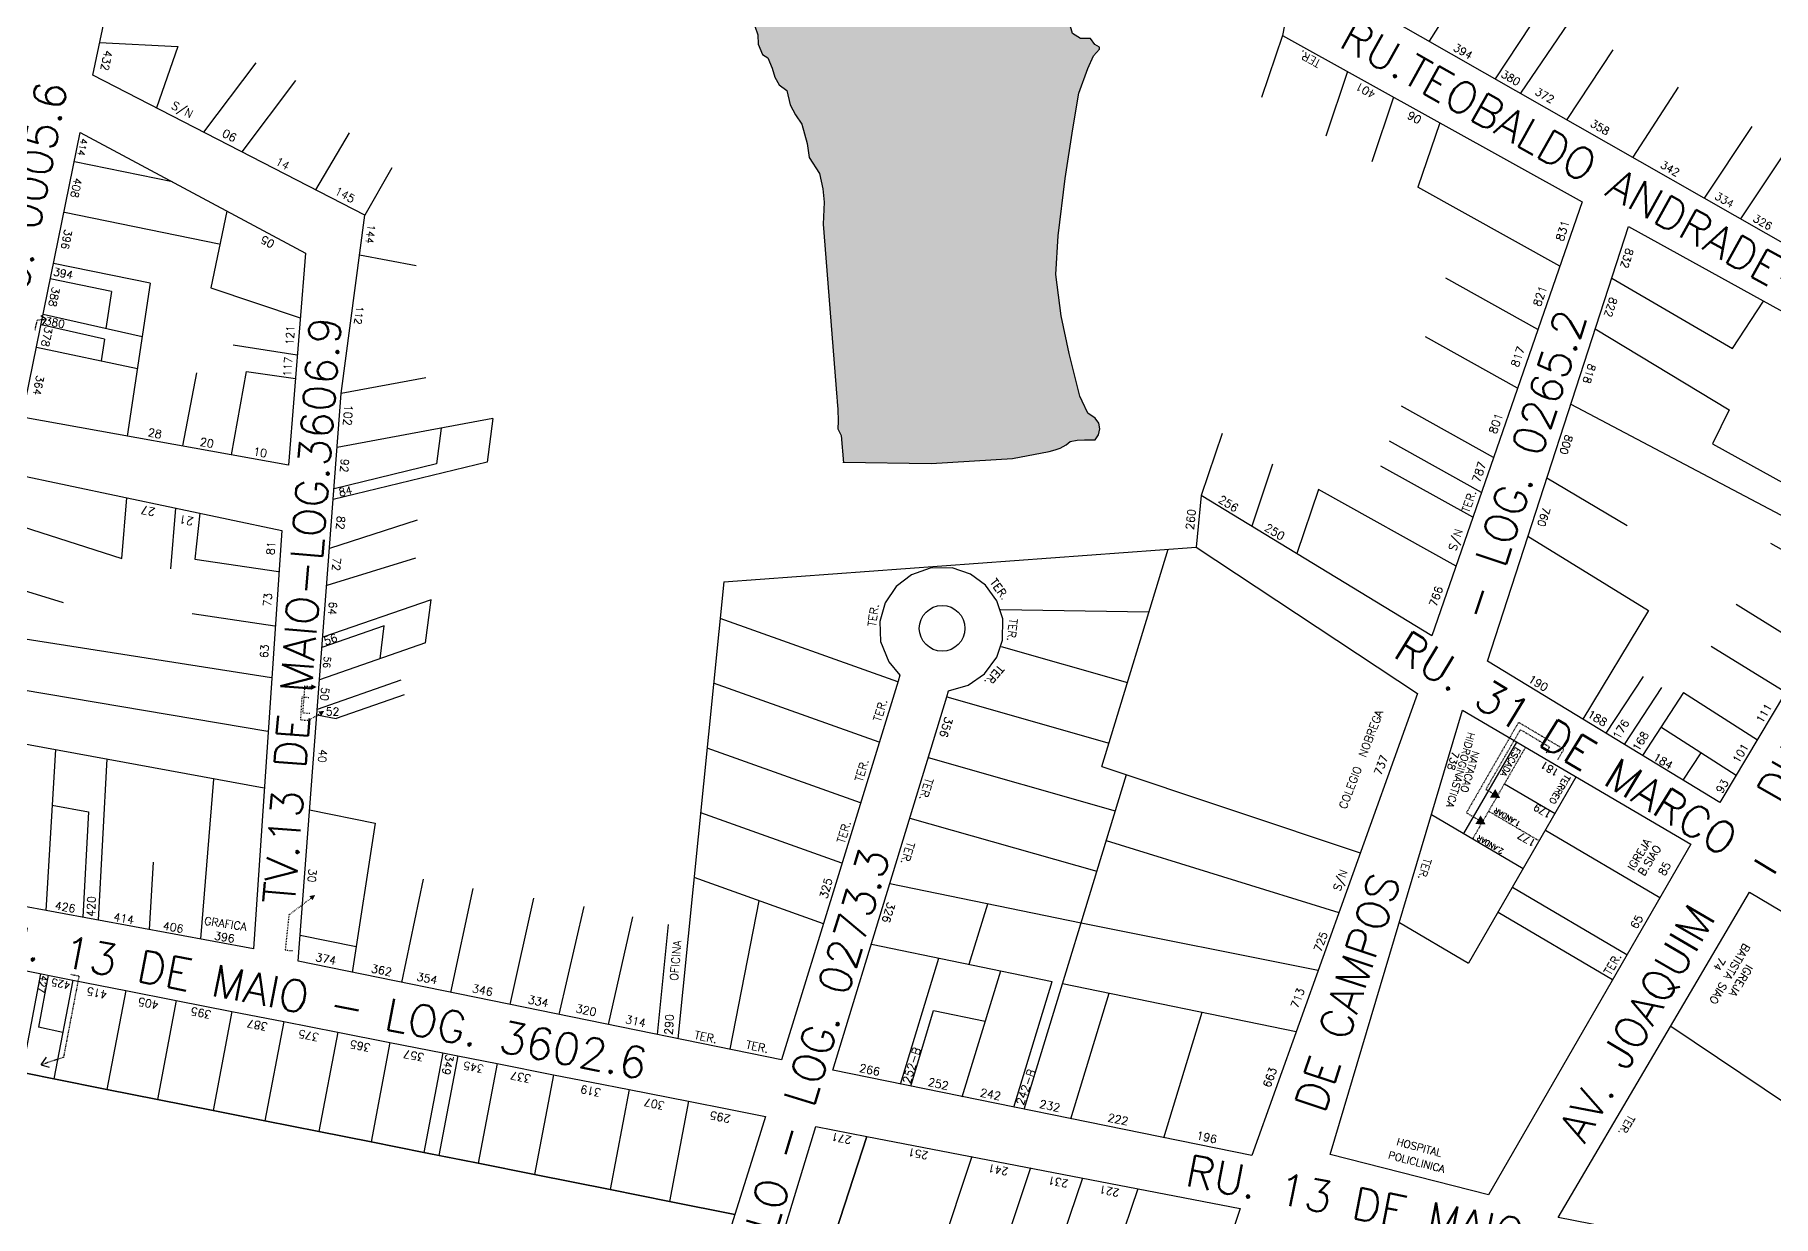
# Model space of a CAD drawing. Extents: x 714896 to 749292, y 8417558 to 8447149.
# Drawn here: x 739673.9 to 740003.6, y 8426845.5 to 8427069.5 of the extents above; entities that cross this region are included whole.
import ezdxf

# ---------------------------------------------------------------- set-up
doc = ezdxf.new("R2010")
doc.units = 0
doc.header["$MEASUREMENT"] = 0
doc.linetypes.add('ACAD_ISO03W100', pattern=[30, 12, -18])
for name, color, linetype in [('LOTE', 7, 'CONTINUOUS'), ('NUM-PORTA', 7, 'CONTINUOUS'), ('QUADRA', 6, 'CONTINUOUS'), ('REFERENCIA', 7, 'CONTINUOUS'), ('TEXTO', 7, 'CONTINUOUS'), ('TEXTODERUA', 3, 'CONTINUOUS')]:
    doc.layers.add(name, color=color, linetype=linetype)
doc.styles.add('ROMANS', font='ROMANS.SHX', dxfattribs={"height": 1.5})

msp = doc.modelspace()

# ---------------------------------------------------------------- hatches: boundary and pattern name
at = {"layer": 'LOTE'}
for color, points in [(2, [(739727.36, 8426945.8), (739726.36, 8426946.3), (739726.36, 8426945.3)]), (3, [(739728.82, 8426941.28), (739727.71, 8426941.16), (739728.25, 8426940.32)]), (2, [(739727.08, 8426906.38), (739725.99, 8426906.15), (739726.61, 8426905.37)])]:
    msp.add_hatch(color=color, dxfattribs=at).paths.add_polyline_path(points)
at = {"layer": 'LOTE', "linetype": 'CONTINUOUS'}
h = msp.add_hatch(color=7, dxfattribs=at)
h.paths.add_polyline_path([(739950.88, 8426926.46), (739949.87, 8426924.82), (739951.8, 8426924.76)])
h.paths.add_polyline_path([(739952.77, 8426925.89), (739951.23, 8426923.4), (739951.66, 8426923.14), (739953.19, 8426925.62)], flags=9)
h = msp.add_hatch(color=7, dxfattribs=at)
h.paths.add_polyline_path([(739948.11, 8426921.46), (739947.1, 8426919.81), (739949.03, 8426919.75)])
h.paths.add_polyline_path([(739950, 8426920.88), (739948.46, 8426918.39), (739948.89, 8426918.13), (739950.42, 8426920.62)], flags=9)
at = {"layer": 'REFERENCIA'}
h = msp.add_hatch(dxfattribs=at)
h.set_pattern_fill('FLEX', color=4, scale=10, style=0)
h.set_pattern_definition([(0, (739756.9368, 8426983.7255), (0, 2.5), [2.5, -2.5]), (45, (739759.4368, 8426983.7255), (1e-16, 2.5), [0.625, -2.285534, 0.625, -3.535534])])
h.paths.add_polyline_path([(739904.45, 8427195.43), (739905.49, 8427197.48), (739906.98, 8427199.65), (739907.94, 8427203.14), (739908.47, 8427207.22), (739908.8, 8427209.25), (739909.08, 8427214.89), (739909.99, 8427216.5), (739911.67, 8427218.65), (739914.23, 8427225.86), (739915.81, 8427230.36), (739918.07, 8427235.72), (739918.9, 8427239.17), (739919.17, 8427244.13), (739919.06, 8427249.01), (739918.31, 8427254.15), (739917.7, 8427259.53), (739917.33, 8427261.29), (739916.39, 8427263.19), (739916.36, 8427265.41), (739916.36, 8427266.61), (739915.8, 8427267.8), (739914.88, 8427269.06), (739913.84, 8427269.86), (739912.87, 8427270.28), (739911.91, 8427270.36), (739910.69, 8427270.81), (739909.2, 8427270.85), (739907.7, 8427270.65), (739906.58, 8427269.41), (739905.54, 8427266.92), (739904.72, 8427267.59), (739903.44, 8427268.85), (739900.64, 8427269.96), (739897.32, 8427270.6), (739900.05, 8427272.2), (739884.64, 8427276.05), (739877.73, 8427276.31), (739876.15, 8427276.17), (739871.75, 8427275.25), (739868.24, 8427272.97), (739865.99, 8427271.17), (739864.2, 8427267.78), (739864.08, 8427266.37), (739863.84, 8427261.3), (739861.97, 8427257.56), (739860.79, 8427256.01), (739860.2, 8427256.37), (739859.76, 8427257.81), (739857.91, 8427259), (739856.28, 8427260.23), (739853.65, 8427260.68), (739851.48, 8427260.76), (739847.17, 8427261.14), (739845.6, 8427261.51), (739839.32, 8427261.88), (739835.83, 8427261.01), (739832.34, 8427260.81), (739829.88, 8427260.15), (739826.12, 8427258.92), (739823.33, 8427257.72), (739820.32, 8427255.88), (739815.48, 8427253.53), (739813.73, 8427253.19), (739811.08, 8427252.77), (739810.37, 8427251), (739810.44, 8427248.77), (739809.73, 8427248.12), (739808.45, 8427248.2), (739806.9, 8427248.97), (739805.2, 8427248.47), (739803.89, 8427247.05), (739803.01, 8427245.57), (739801.11, 8427244.93), (739799.56, 8427243.69), (739797.64, 8427242.61), (739795.7, 8427242.17), (739793.92, 8427242.34), (739792.82, 8427242.28), (739791.44, 8427242.12), (739790.08, 8427241.83), (739788.58, 8427241.49), (739786.96, 8427241.03), (739785.01, 8427239.25), (739784.36, 8427236.82), (739783.6, 8427234.5), (739782.9, 8427232.92), (739782.15, 8427230.98), (739781.2, 8427229.77), (739779.33, 8427226.01), (739779.11, 8427221.49), (739778.8, 8427219.91), (739778.44, 8427216.68), (739777.99, 8427214.77), (739777.4, 8427211.88), (739778.61, 8427209.38), (739779.56, 8427206.23), (739779.41, 8427205), (739779.36, 8427203.86), (739778.21, 8427201.96), (739778.04, 8427199.38), (739778.4, 8427196.66), (739777, 8427194.55), (739775.28, 8427192.69), (739772.68, 8427190.28), (739769.96, 8427187.17), (739767.84, 8427184.31), (739767.2, 8427180.57), (739766.76, 8427179.11), (739766.61, 8427175.88), (739767.52, 8427174.85), (739768.47, 8427173.54), (739768.6, 8427171.67), (739767.28, 8427170.52), (739766.05, 8427169.7), (739764.44, 8427168.47), (739764.46, 8427167.22), (739764.64, 8427165.99), (739765.33, 8427163.06), (739768.1, 8427161.24), (739772.98, 8427161.17), (739777.7, 8427159.78), (739777.56, 8427145.73), (739777.38, 8427132.34), (739776.53, 8427120.5), (739789.33, 8427118.44), (739800.23, 8427115.56), (739798.71, 8427103.88), (739798.13, 8427101.73), (739797.89, 8427101.06), (739797.43, 8427100.23), (739797.14, 8427098.37), (739797.28, 8427098.31), (739797.28, 8427097.49), (739797.89, 8427096.29), (739798.05, 8427094.89), (739797.94, 8427093.09), (739798.76, 8427091.57), (739799.38, 8427088.69), (739799.78, 8427087.75), (739800.8, 8427085.19), (739801.99, 8427083.27), (739804.15, 8427083), (739804.77, 8427082.52), (739804.93, 8427080.45), (739805.4, 8427079.81), (739806.15, 8427076.31), (739806.84, 8427075.78), (739807.32, 8427073.41), (739808.24, 8427072.39), (739809.97, 8427071.41), (739810.47, 8427071.08), (739811.04, 8427069.43), (739811.12, 8427067.72), (739811.91, 8427065.75), (739812.93, 8427065.11), (739813.76, 8427063.17), (739814.24, 8427061.46), (739815.08, 8427059.96), (739816.55, 8427058.9), (739817.17, 8427056.2), (739818.2, 8427054.31), (739819.38, 8427052.49), (739820.37, 8427048.85), (739820.77, 8427046.17), (739822.72, 8427043.19), (739823.36, 8427040.29), (739823.65, 8427037.7), (739823.4, 8427033.54), (739826, 8427000.77), (739826.07, 8427000), (739826.08, 8426999.86), (739826.23, 8426998.5), (739826.29, 8426996.2), (739826.24, 8426994.73), (739826.87, 8426993.51), (739827.26, 8426988.43), (739843.88, 8426988.2), (739859.36, 8426989.13), (739866.29, 8426990.44), (739867.44, 8426990.76), (739868.37, 8426991.06), (739869.52, 8426991.69), (739870.29, 8426992.34), (739871.59, 8426992.6), (739872.96, 8426992.66), (739874.1, 8426992.66), (739875.04, 8426992.69), (739875.62, 8426993.59), (739875.89, 8426994.77), (739875.73, 8426995.81), (739875.04, 8426996.77), (739873.6, 8426997.75), (739872.54, 8427000), (739872.1, 8427000.92), (739870.1, 8427009.03), (739868.56, 8427016.17), (739867.57, 8427024.04), (739867.99, 8427031.35), (739869.3, 8427042.2), (739870.8, 8427051.62), (739871.89, 8427058.41), (739873.62, 8427063.06), (739874.68, 8427065.48), (739875.86, 8427066.73), (739875.84, 8427067.13), (739874.96, 8427067.65), (739874.13, 8427068.76), (739873.3, 8427068.79), (739872.26, 8427068.79), (739870.74, 8427069.69), (739870.13, 8427071.64), (739870.2, 8427073.21), (739870.48, 8427074.34), (739871.75, 8427075.05), (739874.12, 8427076.05), (739875.65, 8427074.87), (739876.34, 8427073.8), (739877.01, 8427072.87), (739878.04, 8427072.04), (739878.55, 8427072.77), (739878.04, 8427073.83), (739877.52, 8427075.56), (739877.84, 8427077.19), (739879.06, 8427077.78), (739879.8, 8427080.47), (739880.56, 8427081.62), (739881.32, 8427082.73), (739881.8, 8427084.05), (739881.17, 8427084.1), (739880.61, 8427085.06), (739879.25, 8427086.21), (739878.2, 8427087.59), (739877.14, 8427088.55), (739877.46, 8427089.59), (739878.39, 8427091.21), (739879.4, 8427092.95), (739878.92, 8427094.44), (739879.35, 8427095.99), (739880.15, 8427099.11), (739880.95, 8427100.44), (739881.92, 8427101.49), (739882.49, 8427101.72), (739883.46, 8427101.72), (739884.31, 8427101.3), (739885.56, 8427100.84), (739887.25, 8427100.18), (739888.28, 8427099.62), (739889.19, 8427098.44), (739889.94, 8427097.64), (739892.47, 8427097.59), (739895.08, 8427097.14), (739896.08, 8427096.71), (739896.95, 8427095.85), (739897.46, 8427094.26), (739899.08, 8427092.28), (739900.39, 8427092.97), (739900.9, 8427092.97), (739903.88, 8427093.51), (739906.72, 8427095.17), (739908.36, 8427096.28), (739909.64, 8427097.27), (739910.77, 8427098.92), (739911.56, 8427100.18), (739911.75, 8427103.11), (739911.81, 8427104.55), (739912.6, 8427108.53), (739913.25, 8427110.66), (739913.92, 8427113.78), (739914.5, 8427116.61), (739915.56, 8427121.11), (739915.85, 8427123.36), (739916.02, 8427125.99), (739916.15, 8427128.44), (739915.76, 8427129.33), (739916.44, 8427130.38), (739916.21, 8427131.98), (739916.3, 8427133.96), (739916.34, 8427135.87), (739916.47, 8427137.84), (739916.26, 8427139.53), (739916.55, 8427142.2), (739916.07, 8427144.91), (739916.17, 8427146.88), (739916.17, 8427148.68), (739916.21, 8427150.39), (739915.54, 8427152.05), (739914.66, 8427153.94), (739910.24, 8427160.09), (739908.68, 8427162.61), (739907.89, 8427164.57), (739907.35, 8427166.18), (739906.53, 8427168.18), (739905.72, 8427172.74), (739904.63, 8427172.87), (739903.67, 8427176.49), (739903.52, 8427178.85), (739903.54, 8427179.29), (739903.32, 8427181.48), (739902.87, 8427183.78), (739902.58, 8427184.33), (739903.32, 8427187.08), (739904.29, 8427189.96), (739904.36, 8427191.51), (739904.15, 8427193.43)])
h.paths.add_polyline_path([(739824.16, 8427149.42), (739866.75, 8427137.74), (739868.74, 8427144.97), (739826.15, 8427156.65)], flags=24)

# ---------------------------------------------------------------- linework, layer by layer
at = {"layer": 'LOTE', "color": 7}
for p, q in [((739946.99, 8427081.88, 524.87), (739938.34, 8427068.26, 522.96)), ((739959.83, 8427074.71, 524.67), (739950.87, 8427061.12, 522.96)), ((739910.54, 8427069.32), (739906.58, 8427057.57, 0.06)), ((739964.71, 8427071.68, 524.61), (739955.68, 8427058.37, 522.96)), ((739686.22, 8427068.02, 523.45), (739701.04, 8427067.25, 522.6)), ((739701.04, 8427067.25, 522.6), (739696.99, 8427055.61, 520.5)), ((739973.19, 8427066.59, 524.55), (739964.42, 8427053.38, 522.96)), ((739715.81, 8427064.16, 523.45), (739705.91, 8427051.02, 520.5)), ((739723.36, 8427060.81, 523.97), (739713.17, 8427047.29, 520.5)), ((739922.86, 8427062.49, 522.19), (739918.73, 8427050.26, 522.25)), ((739985.58, 8427059.54, 524.53), (739976.95, 8427046.24, 522.96)), ((739931.6, 8427057.63, 522.19), (739927.47, 8427045.4, 522.25)), ((739733.54, 8427050.86, 522.71), (739727.15, 8427040.09, 520.49)), ((739940.34, 8427052.78, 522.19), (739936.22, 8427040.55, 522.25)), ((739999.56, 8427052.05, 524.61), (739990.5, 8427038.5, 522.96)), ((740005.99, 8427047.47, 524.62), (739997.37, 8427034.59, 522.96)), ((739700.04, 8427041.56, 534.09), (739681.43, 8427045.39, 534.09)), ((739741.66, 8427044.26, 522.43), (739736.49, 8427035.28, 521.77)), ((739708.9, 8427029.79, 531.08), (739679.55, 8427035.78, 534.09)), ((739710.32, 8427036.04, 534.09), (739707.33, 8427021.51, 529.56)), ((739746.26, 8427025.68, 522.58), (739735.52, 8427027.67, 523.05)), ((739688.48, 8427020.81, 532.24), (739676.85, 8427023.2, 534.09)), ((739695.79, 8427022.37, 529.68), (739677.49, 8427026.13, 534.13)), ((739972.98, 8427023.35, 523.59), (739995.87, 8427010, 525.45)), ((739688.48, 8427020.81, 532.24), (739687.42, 8427013.75, 530.53)), ((739695.79, 8427022.37, 532.87), (739691.45, 8426993.38, 525.85)), ((739707.33, 8427021.51, 529.56), (739724.26, 8427015.83, 523.47)), ((739995.87, 8427010, 525.45), (740001.74, 8427018.97, 525.99)), ((739687.14, 8427011.77, 529.93), (739675.12, 8427014.48, 534.15)), ((739694.27, 8427012.21, 528.67), (739675.52, 8427016.44, 534.15)), ((739969.85, 8427013.73, 523.59), (739995.25, 8426998.35, 525.34)), ((739674.26, 8427010.23, 534.16), (739693.37, 8427006.22, 528.96)), ((739687.14, 8427011.77, 529.93), (739686.53, 8427007.66, 528.93)), ((739711.56, 8427010.71, 527.89), (739723.7, 8427008.78, 523.5)), ((739704.56, 8427005.34, 528.09), (739701.94, 8426991.5, 525.85)), ((739711.22, 8426989.84, 525.85), (739714.09, 8427005.63, 527.07)), ((739714.09, 8427005.63, 527.07), (739723.35, 8427004.32, 523.52)), ((739748.07, 8427004.43, -1.15), (739732.05, 8427001.46)), ((739965.2, 8426999.43, 523.59), (740020.96, 8426969.95, 526.07)), ((739995.25, 8426998.35, 525.34), (739992.06, 8426991.9, 525.28)), ((739760.77, 8426996.7, 524.45), (739731.27, 8426991.24, 524.45)), ((739899.08, 8426993.88, -0.06), (739895.11, 8426982.12)), ((739992.06, 8426991.9, 525.28), (740023.66, 8426974.47, 526.07)), ((739759.68, 8426988.46, 524.45), (739730.52, 8426981.38, 524.45)), ((739750.11, 8426988.09, 524.45), (739730.67, 8426983.38, 524.45)), ((739908.66, 8426988.05, -0.06), (739904.7, 8426976.29)), ((739975.88, 8426976.36, 524.95), (739960.63, 8426985.39, 523.59)), ((739690.45, 8426970.16, 529.42), (739691.41, 8426981.67, 530.59)), ((739917.34, 8426983.23, -0.06), (739913.24, 8426971.09)), ((739668.2, 8426977.3, 530.59), (739690.45, 8426970.16, 529.42)), ((739699.73, 8426968.22, 528.98), (739700.64, 8426979.71, 530.59)), ((739705.22, 8426978.74, 530.59), (739704.28, 8426970.01, 528.92)), ((739746.44, 8426977.41, 523.78), (739729.81, 8426972.09, 524.45)), ((739957.05, 8426974.41, 523.59), (739979.94, 8426960.28, 525.34)), ((740003.07, 8426973.08, 525.62), (740017.86, 8426964.75, 526.07)), ((739704.28, 8426970.01, 528.92), (739720.12, 8426967.72, 525.26)), ((739746.15, 8426970.25, 523.84), (739729.28, 8426965.03, 524.45)), ((739679.39, 8426961.74, 529.55), (739666.07, 8426965.85, 530.59)), ((739804.59, 8426965.77, 521.3), (739795.87, 8426879.11, 523.32)), ((739749.09, 8426962.34, 523.53), (739728.53, 8426955.27, 524.45)), ((739748.03, 8426954.17, 523.57), (739749.09, 8426962.34, 523.53)), ((739996.55, 8426961.48, 525.64), (740010.69, 8426952.73, 526.07)), ((739703.77, 8426959.75, 528.25), (739719.44, 8426957.41, 525.26)), ((739740.19, 8426957.4, 524.29), (739728.38, 8426953.28, 524.45)), ((739739.39, 8426951.17, 524.07), (739740.19, 8426957.4, 524.04)), ((739979.94, 8426960.28, 525.34), (739967.5, 8426939.71, 526.16)), ((739664.27, 8426956.18, 530.59), (739718.8, 8426947.62, 525.26)), ((739748.03, 8426954.17, 523.57), (739727.92, 8426947.19, 524.45)), ((739991.81, 8426953.54, 525.64), (740005.96, 8426944.8, 526.07)), ((739978.92, 8426947.81, 525.58), (739971.87, 8426937.04, 526.16)), ((739662.53, 8426946.84, 530.59), (739718.12, 8426937.41, 525.26)), ((739743.35, 8426947.08, 523.99), (739727.49, 8426941.54, 524.45)), ((739743.94, 8426944.3, 523.99), (739731.07, 8426939.8, 524.36)), ((739982.4, 8426945.69, 525.58), (739975.35, 8426934.92, 526.16)), ((739986.58, 8426944.73, 525.45), (739978.77, 8426932.84, 526.16)), ((739986.58, 8426944.73, 525.45), (740000.59, 8426935.8, 526.07)), ((739996.57, 8426929.05, 526.07), (739982.27, 8426938.17, 525.84)), ((739660.72, 8426937.09, 530.59), (739717.42, 8426926.7, 525.26)), ((739677.82, 8426933.95, 529.26), (739676.03, 8426903.44, 528.65)), ((739687.6, 8426932.16, 528.34), (739685.97, 8426901.6, 528.65)), ((739989.86, 8426933.33, 525.85), (739986.45, 8426928.16, 526.16)), ((739707.83, 8426928.31, 527.11), (739705.34, 8426898.03, 528.65)), ((739876.29, 8426930.74), (739925.28, 8426914.36)), ((739677.2, 8426923.38, 529.57), (739684.09, 8426922.12, 528.93)), ((739684.09, 8426922.12, 528.45), (739683.02, 8426902.13, 528.65)), ((739738.48, 8426920, 523.06), (739734.14, 8426891.69, 523.32)), ((739877.1, 8426916.68), (739921.23, 8426903.07)), ((739696.4, 8426912.57, 528.1), (739695.6, 8426899.83, 528.65)), ((739747.57, 8426909.38, 523.02), (739743.45, 8426889.8, 523.32)), ((739756.99, 8426907.57, 522.98), (739752.76, 8426887.9, 523.32)), ((739768.5, 8426905.74, 522.95), (739764.02, 8426885.6, 523.32)), ((739811.21, 8426905.28), (739805.7, 8426877.11)), ((739778.03, 8426904.2, 522.94), (739773.33, 8426883.71, 523.32)), ((739787.27, 8426902.23, 522.93), (739782.64, 8426881.81, 523.32)), ((739794.05, 8426900.75, 522.93), (739791.95, 8426879.91, 523.32)), ((739872.34, 8426901.06, 521.05), (739917.29, 8426892.13, 530.03)), ((740035.53, 8426846.9, 516.78), (739984.14, 8426881.44, 517.45)), ((739851.63, 8426856.75, 520.92), (739845.56, 8426838.49, 520.09)), ((739862.72, 8426854.6, 520.92), (739856.63, 8426836.35, 520.17)), ((739872.6, 8426852.69, 520.92), (739866.45, 8426834.45, 520.24)), ((739883.07, 8426850.67), (739879.22, 8426839.3))]:
    msp.add_line(p, q, dxfattribs=at)
at = {"layer": 'LOTE', "color": 7, "flags": 128}
for points, elevation in [([(739963.13, 8427025.61), (739936.22, 8427040.55)], 522.19), ([(739958.97, 8427013.6), (739941.49, 8427023.31)], 522.19), ([(739955.12, 8427002.46), (739937.63, 8427012.17)], 522.19), ([(739950.57, 8426989.32), (739933.09, 8426999.03)], 522.19), ([(739751.01, 8426994.9), (739750.11, 8426988.09)], 524.45), ([(739760.77, 8426996.7), (739759.68, 8426988.46)], 524.45), ([(739948.28, 8426982.71), (739930.8, 8426992.41)], 522.19), ([(739946.65, 8426977.98), (739929.16, 8426987.69)], 522.19)]:
    msp.add_lwpolyline(points, dxfattribs=dict(at, elevation=elevation))
at = {"layer": 'LOTE', "color": 7, "linetype": 'ACAD_ISO03W100', "ltscale": 0.002, "flags": 128}
msp.add_lwpolyline([(739673.96, 8427013.45), (739674.43, 8427015.42), (739676.05, 8427015.52)], dxfattribs=at)
at = {"layer": 'LOTE', "color": 7, "flags": 128}
for points in [[(739676.05, 8427015.52), (739675.06, 8427016.2)], [(739676.05, 8427015.52), (739675.36, 8427014.51)], [(739943.45, 8426968.73), (739917.34, 8426983.23)]]:
    msp.add_lwpolyline(points, dxfattribs=at)
at = {"layer": 'LOTE', "color": 7, "linetype": 'CONTINUOUS', "flags": 128}
for points in [[(739804.59, 8426965.77), (739894.19, 8426972.3)], [(739876.29, 8426930.74), (739888.83, 8426971.91)], [(739857.03, 8426960.48), (739885.21, 8426960.03)], [(739837.6, 8426946.79), (739803.89, 8426958.8)], [(739857.16, 8426953.47), (739881.13, 8426946.64)], [(739834.06, 8426935.32), (739802.66, 8426946.51)], [(739846.85, 8426943.91), (739877.63, 8426935.16)], [(739830.53, 8426923.85), (739801.43, 8426934.22)], [(739843.35, 8426932.43), (739878.83, 8426922.35)], [(739861.57, 8426865.73), (739880.92, 8426929.19)], [(739826.99, 8426912.38), (739800.2, 8426921.94)], [(739839.85, 8426920.95), (739875.33, 8426910.87)], [(739823.46, 8426900.92), (739798.97, 8426909.65)], [(739836.06, 8426908.52), (739872.34, 8426901.06)], [(739851.13, 8426893.22), (739854.63, 8426904.7)], [(739724.23, 8426898.77), (739734.89, 8426896.6)], [(739832.57, 8426897.04), (739866.88, 8426889.98)], [(739675, 8426891.43), (739671.44, 8426872.72)], [(739838.06, 8426870.52), (739845.34, 8426894.41)], [(739849.81, 8426868.12), (739857.09, 8426892)], [(739676.48, 8426891.14), (739674.6, 8426881.28)], [(739681.13, 8426890.23), (739677.56, 8426871.51)], [(739691.18, 8426888.25), (739687.61, 8426869.51)], [(739859.61, 8426866.13), (739866.88, 8426889.98)], [(739868.84, 8426889.58), (739913.13, 8426880.48)], [(739700.74, 8426886.37), (739697.17, 8426867.6)], [(739870.39, 8426863.93), (739877.66, 8426887.77)], [(739711.3, 8426884.29), (739707.72, 8426865.5)], [(739721.15, 8426882.35), (739717.57, 8426863.54)], [(739840.02, 8426870.12), (739844.38, 8426884.44)], [(739844.38, 8426884.44), (739854.17, 8426882.43)], [(739888.03, 8426860.34), (739895.29, 8426884.14)], [(739679.24, 8426880.31), (739674.6, 8426881.28)], [(739731.36, 8426880.34), (739727.77, 8426861.51)], [(739741.28, 8426878.39), (739737.69, 8426859.54)], [(739751.32, 8426876.41), (739747.73, 8426857.54)], [(739754.15, 8426875.86), (739750.56, 8426856.98)], [(739761.6, 8426874.39), (739758, 8426855.5)], [(739772.3, 8426872.28), (739768.7, 8426853.37)], [(739786.65, 8426869.46), (739783.04, 8426850.51)], [(739797.9, 8426867.25), (739794.29, 8426848.27)]]:
    msp.add_lwpolyline(points, dxfattribs=at)
at = {"layer": 'LOTE', "color": 2, "linetype": 'ACAD_ISO03W100', "ltscale": 0.01, "flags": 128}
for points, elevation in [([(739726.92, 8426945.77), (739725.1, 8426945.93), (739724.71, 8426940.92), (739726.12, 8426940.81)], 524.45), ([(739726.5, 8426905.9), (739722.12, 8426902.58), (739721.41, 8426895.9), (739722.95, 8426895.82)], 1047.52)]:
    msp.add_lwpolyline(points, dxfattribs=dict(at, elevation=elevation))
at = {"layer": 'LOTE', "color": 3, "linetype": 'ACAD_ISO03W100', "ltscale": 0.01, "elevation": 524.45, "flags": 128}
msp.add_lwpolyline([(739728.05, 8426940.74), (739725.77, 8426939.42), (739724.36, 8426939.51), (739724.62, 8426943.91), (739726.03, 8426943.82)], dxfattribs=at)
at = {"layer": 'LOTE', "color": 7, "linetype": 'CONTINUOUS', "flags": 128}
for points, elevation in [([(739727.41, 8426940.55), (739731.07, 8426939.8)], 524.45), ([(739954.88, 8426935.37), (739944.88, 8426918.05)], 525.51), ([(739966.16, 8426928.68), (739945.83, 8426893.44)], 525.51), ([(739952.62, 8426927.46), (739962.21, 8426921.82)], 525.51), ([(739726.04, 8426922.53), (739738.48, 8426920)], 524.45), ([(739938.78, 8426921.63), (739956.19, 8426911.4)], 525.51), ([(739960.39, 8426918.67), (739982.11, 8426905.91)], 517.46), ([(739954.12, 8426907.82), (739975.83, 8426895.07)], 517.46), ([(739932.71, 8426901.15), (739945.83, 8426893.44)], 522.28), ([(739951.4, 8426903.09), (739973.09, 8426890.35)], 517.46)]:
    msp.add_lwpolyline(points, dxfattribs=dict(at, elevation=elevation))
at = {"layer": 'LOTE', "color": 7, "linetype": 'ACAD_ISO03W100', "ltscale": 0.005, "flags": 128}
msp.add_lwpolyline([(739962.77, 8426932.08), (739963.88, 8426933.99), (739955.29, 8426939.1), (739945.4, 8426921.95), (739948.42, 8426920.18)], dxfattribs=at)
at = {"layer": 'LOTE', "color": 7, "linetype": 'ACAD_ISO03W100', "ltscale": 0.005, "elevation": 525.51, "flags": 128}
for points in [[(739950.89, 8426925.33), (739949.1, 8426926.36), (739955.65, 8426937.72), (739961.14, 8426934.45), (739960.52, 8426933.23)], [(739956.62, 8426934.39), (739946.6, 8426917.04)], [(739949.62, 8426922.26), (739959.21, 8426916.63)]]:
    msp.add_lwpolyline(points, dxfattribs=at)
at = {"layer": 'LOTE', "color": 3, "linetype": 'ACAD_ISO03W100', "ltscale": 0.006, "flags": 128}
msp.add_lwpolyline([(739680.73, 8426891.33), (739682.3, 8426891.02), (739679.36, 8426875.58), (739675.11, 8426874.15)], dxfattribs=at)
at = {"layer": 'LOTE', "color": 3, "linetype": 'CONTINUOUS', "flags": 128}
for points in [[(739675.11, 8426874.15), (739676.13, 8426875.63)], [(739675.11, 8426874.15), (739676.64, 8426873.71)]]:
    msp.add_lwpolyline(points, dxfattribs=at)
at = {"layer": 'LOTE', "color": 7, "linetype": 'CONTINUOUS'}
msp.add_circle((739845.99, 8426956.92), 4.33, dxfattribs=at)
at = {"layer": 'QUADRA', "color": 6}
for points in [[(739934.73, 8427178.12), (740089.69, 8427087.51), (740043.86, 8427008.07), (739924.97, 8427075.86), (739934.73, 8427178.12)], [(739682.54, 8427050.95), (739725.23, 8427028.04), (739722.05, 8426987.87), (739671.55, 8426996.95), (739682.54, 8427050.95)], [(739976.16, 8427033.11), (740038.2, 8426998.85), (739993.48, 8426923.88), (739949.4, 8426950.73), (739976.16, 8427033.11)], [(739669.86, 8426986.23), (739720.76, 8426975.45), (739715.41, 8426896.13), (739655.15, 8426907.29), (739669.86, 8426986.23)], [(739944.67, 8426941.43), (739987.97, 8426915.99), (739949.58, 8426849.48), (739919.6, 8426857.16), (739944.67, 8426941.43)], [(739999.1, 8426906.91), (740108.5, 8426841.9), (740096.33, 8426819.02), (739962.82, 8426845.22), (739999.1, 8426906.91)]]:
    msp.add_lwpolyline(points, close=True, dxfattribs=at)
at = {"layer": 'QUADRA', "color": 6, "linetype": 'CONTINUOUS'}
for points in [[(739921.96, 8427128.73), (739910.54, 8427069.32), (739940.34, 8427052.78), (739967.34, 8427037.79), (739938.87, 8426955.5), (739895.11, 8426982.12), (739894.19, 8426972.3), (739936.11, 8426944.55), (739904.69, 8426856.94), (739825.28, 8426873.12), (739846.85, 8426943.91), (739847.21, 8426945.09), (739850.94, 8426946.16), (739854.01, 8426948.28), (739856.36, 8426951.43), (739857.46, 8426954.71), (739857.48, 8426958.73), (739856.36, 8426962.13), (739854.21, 8426965.09), (739851.38, 8426967.19), (739847.89, 8426968.38), (739843.73, 8426968.36), (739840.15, 8426967.07), (739837.29, 8426964.85), (739835.19, 8426961.74), (739834.18, 8426958.21), (739834.33, 8426954.42), (739835.86, 8426950.58), (739837.98, 8426948.04), (739837.63, 8426946.88), (739815.5, 8426875.11), (739723.85, 8426893.79), (739732.05, 8427001.46), (739736.49, 8427035.28), (739684.92, 8427061.84), (739706.36, 8427163.12)], [(739671.08, 8426892.21), (739681.13, 8426890.23), (739691.18, 8426888.25), (739700.74, 8426886.37), (739711.3, 8426884.29), (739721.15, 8426882.35), (739731.36, 8426880.34), (739741.28, 8426878.39), (739751.32, 8426876.41), (739754.15, 8426875.86), (739761.6, 8426874.39), (739772.3, 8426872.28), (739779.49, 8426870.87), (739786.65, 8426869.46), (739797.9, 8426867.25), (739805.51, 8426865.75), (739812.49, 8426864.37), (739809.82, 8426855.81), (739806.7, 8426845.8), (739794.29, 8426848.27), (739783.04, 8426850.51), (739768.7, 8426853.37), (739758, 8426855.5), (739750.56, 8426856.98), (739747.73, 8426857.54), (739737.69, 8426859.54), (739727.77, 8426861.51), (739717.57, 8426863.54), (739707.72, 8426865.5), (739697.17, 8426867.6), (739687.61, 8426869.51), (739677.56, 8426871.51), (739667.52, 8426873.51)], [(739667.52, 8426873.51), (739677.56, 8426871.51), (739687.61, 8426869.51), (739697.17, 8426867.6), (739707.72, 8426865.5), (739717.57, 8426863.54), (739727.77, 8426861.51), (739737.69, 8426859.54), (739747.73, 8426857.54), (739758, 8426855.5), (739768.7, 8426853.37), (739783.04, 8426850.51), (739794.29, 8426848.27), (739806.7, 8426845.8), (739806.7, 8426845.8), (739803.64, 8426835.99)]]:
    msp.add_lwpolyline(points, dxfattribs=at)
for points in [[(739898.74, 8426835.53), (739873.43, 8426759.47), (739795.27, 8426774.74), (739822.03, 8426862.47), (739831.72, 8426860.59), (739825.75, 8426842.31), (739876.9, 8426832.43), (739879.22, 8426839.3), (739898.74, 8426835.53)], [(739831.72, 8426860.59), (739902.53, 8426846.91), (739898.74, 8426835.53), (739879.22, 8426839.3), (739876.9, 8426832.43), (739825.75, 8426842.31), (739831.72, 8426860.59)]]:
    msp.add_lwpolyline(points, close=True, dxfattribs=at)
at = {"layer": 'REFERENCIA', "color": 7, "extrusion": (-0.000564995, -0.000308224, 1), "elevation": -2498.31}
msp.add_lwpolyline([(739916.43, 8427139.16), (739916.72, 8427141.83), (739916.24, 8427144.54), (739916.34, 8427146.51), (739916.34, 8427148.31), (739916.38, 8427150.02), (739915.71, 8427151.68), (739914.83, 8427153.57), (739910.41, 8427159.72), (739908.85, 8427162.24), (739908.06, 8427164.2), (739907.52, 8427165.81), (739906.7, 8427167.81), (739905.89, 8427172.37), (739904.8, 8427172.5), (739903.84, 8427176.12), (739903.69, 8427178.48), (739903.71, 8427178.92), (739903.49, 8427181.11), (739903.04, 8427183.41), (739902.75, 8427183.96), (739903.49, 8427186.71), (739904.46, 8427189.59), (739904.53, 8427191.14), (739904.32, 8427193.06), (739904.62, 8427195.06), (739905.66, 8427197.11), (739907.15, 8427199.28), (739908.11, 8427202.77), (739908.64, 8427206.85), (739908.97, 8427208.88), (739909.25, 8427214.52), (739910.16, 8427216.13), (739911.84, 8427218.28), (739914.4, 8427225.49), (739915.98, 8427229.99), (739918.24, 8427235.35), (739919.07, 8427238.8), (739919.34, 8427243.76), (739919.23, 8427248.64), (739918.48, 8427253.78), (739917.87, 8427259.16), (739917.5, 8427260.92), (739916.61, 8427262.72), (739916.56, 8427262.96), (739916.53, 8427265.04), (739916.53, 8427266.24), (739915.97, 8427267.43), (739915.05, 8427268.69), (739914.01, 8427269.49), (739913.04, 8427269.91), (739912.08, 8427269.99), (739910.86, 8427270.44), (739909.37, 8427270.48), (739907.87, 8427270.28), (739906.75, 8427269.04), (739905.71, 8427266.55), (739904.89, 8427267.22), (739903.61, 8427268.48), (739900.81, 8427269.59), (739897.49, 8427270.23), (739900.22, 8427271.83), (739884.81, 8427275.68), (739877.9, 8427275.94), (739876.32, 8427275.8), (739871.92, 8427274.88), (739868.41, 8427272.6), (739866.16, 8427270.8), (739864.37, 8427267.41), (739864.25, 8427266), (739864.01, 8427260.93), (739862.14, 8427257.19), (739860.96, 8427255.64), (739860.37, 8427256), (739859.93, 8427257.44), (739858.08, 8427258.63), (739856.45, 8427259.86), (739853.82, 8427260.31), (739851.65, 8427260.39), (739847.34, 8427260.77), (739845.77, 8427261.14), (739839.49, 8427261.51), (739836, 8427260.64), (739832.51, 8427260.44), (739830.05, 8427259.78), (739826.29, 8427258.55), (739823.5, 8427257.35), (739820.49, 8427255.51), (739815.65, 8427253.16), (739813.9, 8427252.82), (739811.25, 8427252.4), (739810.54, 8427250.63), (739810.61, 8427248.4), (739809.9, 8427247.75), (739808.62, 8427247.83), (739807.07, 8427248.6), (739805.37, 8427248.1), (739804.06, 8427246.68), (739803.18, 8427245.2), (739801.28, 8427244.56), (739799.73, 8427243.32), (739797.81, 8427242.24), (739795.87, 8427241.8), (739794.09, 8427241.97), (739792.99, 8427241.91), (739791.61, 8427241.75), (739790.25, 8427241.46), (739788.75, 8427241.12), (739787.13, 8427240.66), (739785.18, 8427238.88), (739784.53, 8427236.45), (739783.77, 8427234.13), (739783.07, 8427232.55), (739782.32, 8427230.61), (739781.37, 8427229.4), (739779.5, 8427225.64), (739779.28, 8427221.12), (739778.97, 8427219.54), (739778.61, 8427216.31), (739778.16, 8427214.4), (739777.57, 8427211.51), (739778.78, 8427209.01), (739779.73, 8427205.86), (739779.58, 8427204.63), (739779.53, 8427203.49), (739778.38, 8427201.59), (739778.21, 8427199.01), (739778.57, 8427196.29), (739777.17, 8427194.18), (739775.45, 8427192.32), (739772.85, 8427189.91), (739770.13, 8427186.8), (739768.01, 8427183.94), (739767.37, 8427180.2), (739766.93, 8427178.74), (739766.78, 8427175.51), (739767.69, 8427174.48), (739768.64, 8427173.17), (739768.77, 8427171.3), (739767.45, 8427170.15), (739766.22, 8427169.33), (739764.61, 8427168.1), (739764.63, 8427166.85), (739764.81, 8427165.62), (739765.5, 8427162.69), (739768.27, 8427160.87), (739773.15, 8427160.8), (739777.87, 8427159.41), (739777.73, 8427145.36), (739777.55, 8427131.97), (739776.7, 8427120.13), (739789.5, 8427118.07), (739800.4, 8427115.19), (739798.88, 8427103.51), (739798.3, 8427101.36), (739798.06, 8427100.69), (739797.6, 8427099.86), (739797.31, 8427098), (739797.45, 8427097.94), (739797.45, 8427097.12), (739798.06, 8427095.92), (739798.22, 8427094.52), (739798.11, 8427092.72), (739798.93, 8427091.2), (739799.55, 8427088.32), (739799.95, 8427087.38), (739800.97, 8427084.82), (739802.16, 8427082.9), (739804.32, 8427082.63), (739804.94, 8427082.15), (739805.1, 8427080.08), (739805.57, 8427079.44), (739806.32, 8427075.94), (739807.01, 8427075.41), (739807.49, 8427073.04), (739808.41, 8427072.02), (739810.14, 8427071.04), (739810.64, 8427070.71), (739811.21, 8427069.06), (739811.29, 8427067.35), (739812.08, 8427065.38), (739813.1, 8427064.74), (739813.93, 8427062.8), (739814.41, 8427061.09), (739815.25, 8427059.59), (739816.72, 8427058.53), (739817.34, 8427055.83), (739818.37, 8427053.94), (739819.55, 8427052.12), (739820.54, 8427048.48), (739820.94, 8427045.8), (739822.89, 8427042.82), (739823.53, 8427039.92), (739823.82, 8427037.33), (739823.57, 8427033.17), (739826.17, 8427000.4), (739826.24, 8426999.63), (739826.25, 8426999.49), (739826.4, 8426998.13), (739826.46, 8426995.83), (739826.41, 8426994.36), (739827.04, 8426993.14), (739827.44, 8426987.92), (739827.43, 8426988.06), (739844.05, 8426987.83), (739859.53, 8426988.76), (739866.46, 8426990.07), (739867.61, 8426990.39), (739868.54, 8426990.69), (739869.69, 8426991.32), (739870.46, 8426991.97), (739871.76, 8426992.23), (739873.13, 8426992.29), (739874.27, 8426992.29), (739875.21, 8426992.32), (739875.79, 8426993.22), (739876.06, 8426994.4), (739875.9, 8426995.44), (739875.21, 8426996.4), (739873.77, 8426997.38), (739872.71, 8426999.63), (739872.27, 8427000.55), (739870.27, 8427008.66), (739868.73, 8427015.8), (739867.74, 8427023.67), (739868.16, 8427030.98), (739869.47, 8427041.83), (739870.97, 8427051.25), (739872.06, 8427058.04), (739873.79, 8427062.69), (739874.85, 8427065.11), (739876.03, 8427066.36), (739876.01, 8427066.76), (739875.13, 8427067.28), (739874.3, 8427068.39), (739873.47, 8427068.42), (739872.43, 8427068.42), (739870.91, 8427069.32), (739870.3, 8427071.27), (739870.37, 8427072.84), (739870.65, 8427073.97), (739871.92, 8427074.68), (739874.29, 8427075.68), (739875.82, 8427074.5), (739876.51, 8427073.43), (739877.18, 8427072.5), (739878.21, 8427071.67), (739878.72, 8427072.4), (739878.21, 8427073.46), (739877.69, 8427075.19), (739878.01, 8427076.82), (739879.23, 8427077.41), (739879.97, 8427080.1), (739880.73, 8427081.25), (739881.49, 8427082.36), (739881.97, 8427083.68), (739881.34, 8427083.73), (739880.78, 8427084.69), (739879.42, 8427085.84), (739878.37, 8427087.22), (739877.31, 8427088.18), (739877.63, 8427089.22), (739878.56, 8427090.84), (739879.57, 8427092.58), (739879.09, 8427094.07), (739879.52, 8427095.62), (739880.32, 8427098.74), (739881.12, 8427100.07), (739882.09, 8427101.12), (739882.66, 8427101.35), (739883.63, 8427101.35), (739884.48, 8427100.93), (739885.73, 8427100.47), (739887.42, 8427099.81), (739888.45, 8427099.25), (739889.36, 8427098.07), (739890.11, 8427097.27), (739892.64, 8427097.22), (739895.25, 8427096.77), (739896.25, 8427096.34), (739897.12, 8427095.48), (739897.63, 8427093.89), (739899.25, 8427091.91), (739900.56, 8427092.6), (739901.07, 8427092.6), (739904.05, 8427093.14), (739906.89, 8427094.8), (739908.53, 8427095.91), (739909.81, 8427096.9), (739910.94, 8427098.55), (739911.73, 8427099.81), (739911.92, 8427102.74), (739911.98, 8427104.18), (739912.77, 8427108.16), (739913.42, 8427110.29), (739914.09, 8427113.41), (739914.67, 8427116.24), (739915.73, 8427120.74), (739916.03, 8427123.04), (739916.03, 8427123.09), (739916.19, 8427125.62), (739916.32, 8427128.07), (739915.93, 8427128.96), (739916.61, 8427130.01), (739916.38, 8427131.61), (739916.47, 8427133.59), (739916.51, 8427135.5), (739916.64, 8427137.47), (739916.43, 8427139.16)], close=True, dxfattribs=at)

# ---------------------------------------------------------------- texts
at = {"layer": 'NUM-PORTA', "color": 7, "style": 'ROMANS'}
for s, height, rotation, p in [('432', 1.509, 259.4392, (739687.11, 8427066.63)), ('394', 1.463, 330.0458, (739942.76, 8427066.61)), ('380', 1.462, 330.0747, (739951.82, 8427061.59)), ('401', 1.529, 151.2281, (739928.39, 8427058.61)), ('S/N', 1.552, 332.1499, (739699.66, 8427055.59)), ('372', 1.463, 330.0386, (739958.26, 8427058.26)), ('06', 1.529, 151.2281, (739937.05, 8427053.8)), ('358', 1.462, 330.0787, (739968.75, 8427052.22)), ('414', 1.281, 258.8136, (739682.65, 8427049.9)), ('06', 1.553, 332.3649, (739709.3, 8427050.3)), ('14', 1.52, 331.5382, (739719.4, 8427044.99)), ('342', 1.461, 330.1299, (739982.03, 8427044.4)), ('408', 1.472, 258.866, (739681.41, 8427042.43)), ('145', 1.535, 332.2458, (739730.63, 8427039.35)), ('334', 1.46, 330.1392, (739992.35, 8427038.46)), ('144', 1.409, 262.9457, (739737.1, 8427033.56)), ('831', 1.536, 71.9999, (739963.76, 8427030.21)), ('326', 1.46, 330.1516, (739999.59, 8427034.22)), ('396', 1.471, 258.8783, (739679.59, 8427032.67)), ('05', 1.498, 152.029, (739719.54, 8427030.26)), ('832', 1.48, 252.0243, (739975.74, 8427029.13)), ('394', 1.471, 348.8791, (739677.32, 8427023.87)), ('388', 1.471, 258.8791, (739677.23, 8427021.77)), ('821', 1.535, 71.4357, (739959.45, 8427017.81)), ('112', 1.357, 262.3026, (739734.93, 8427018.1)), ('822', 1.47, 251.9782, (739972.66, 8427019.84)), ('378', 1.472, 258.8952, (739675.85, 8427014.19)), ('380', 1.472, 348.8952, (739675.74, 8427014.55)), ('121', 1.464, 86.0357, (739722.92, 8427010.57)), ('817', 1.533, 71.39, (739955.26, 8427006.32)), ('117', 1.464, 86.0357, (739722.5, 8427004.6)), ('818', 1.468, 251.9672, (739968.59, 8427007.23)), ('364', 1.475, 258.911, (739674.26, 8427005)), ('102', 1.559, 266.4182, (739732.66, 8426999.38)), ('801', 1.533, 71.2771, (739951.09, 8426993.67)), ('28', 1.53, 349.8692, (739695.27, 8426993.38)), ('800', 1.468, 251.9672, (739964.22, 8426993.77)), ('20', 1.529, 349.8966, (739705.14, 8426991.59)), ('10', 1.526, 349.9908, (739715.24, 8426989.76)), ('92', 1.505, 265.0012, (739732.01, 8426989.12)), ('787', 1.533, 71.2771, (739947.9, 8426984.44)), ('84', 1.501, 12.6734, (739731.75, 8426981.91)), ('27', 1.568, 168.3611, (739696.88, 8426979.7)), ('21', 1.566, 168.5001, (739704.13, 8426977.9)), ('82', 1.501, 266.5168, (739731.25, 8426978.26)), ('760', 1.469, 251.9523, (739959.98, 8426980.07)), ('S/N', 1.533, 71.2771, (739943.41, 8426971.47)), ('81', 1.512, 84.9742, (739719.34, 8426970.77)), ('72', 1.498, 265.0661, (739730.5, 8426970.44)), ('766', 1.533, 71.2771, (739939.74, 8426960.86)), ('73', 1.506, 85.4801, (739718.71, 8426960.99)), ('64', 1.496, 265.1263, (739729.75, 8426962.05)), ('56', 1.504, 18.8492, (739729.02, 8426953.7)), ('63', 1.504, 85.6074, (739718.12, 8426951.23)), ('56', 1.293, 265.5262, (739728.77, 8426951.64)), ('190', 1.516, 328.6558, (739956.96, 8426946.89)), ('50', 1.495, 265.1075, (739728.27, 8426945.8)), ('52', 1.495, 358.3888, (739729.09, 8426940.44)), ('188', 1.517, 328.6365, (739968.17, 8426940.26)), ('111', 1.48, 59.2521, (740001.51, 8426938.8)), ('176', 1.517, 58.6283, (739974.35, 8426935.71)), ('168', 1.517, 58.6283, (739978.05, 8426933.46)), ('101', 1.482, 59.2805, (739997.05, 8426931.22)), ('40', 1.495, 265.1375, (739727.86, 8426934.07)), ('737', 1.498, 69.2212, (739929.22, 8426928.92)), ('181', 1.4, 149.1086, (739963.13, 8426929.95)), ('184', 1.517, 328.6365, (739980.65, 8426932.11)), ('93', 1.495, 59.5634, (739993.91, 8426925.49)), ('179', 1.4, 149.1086, (739961.76, 8426921.96)), ('177', 1.4, 149.1086, (739958.76, 8426916.59)), ('30', 1.495, 265.1375, (739725.87, 8426911.37)), ('S/N', 1.496, 69.579, (739921.48, 8426906.98)), ('85', 1.512, 60.4336, (739983, 8426909.85)), ('325', 1.53, 74.8035, (739824.18, 8426905.53)), ('426', 1.519, 350.0318, (739677.63, 8426903.67)), ('420', 1.519, 88.4516, (739685.32, 8426902.22)), ('326', 1.53, 253.0691, (739835.67, 8426905.15)), ('414', 1.519, 350.0581, (739688.76, 8426901.49)), ('406', 1.519, 350.1169, (739698.12, 8426899.82)), ('65', 1.519, 60.0619, (739977.71, 8426899.76)), ('396', 1.519, 350.3174, (739707.84, 8426897.94)), ('725', 1.496, 69.579, (739917.82, 8426895.44)), ('374', 1.521, 349.0615, (739727.06, 8426893.87)), ('362', 1.528, 348.4056, (739737.6, 8426891.73)), ('354', 1.53, 348.3116, (739746.24, 8426890.2)), ('74', 1.438, 239.1348, (739993.41, 8426894.69)), ('427', 1.3, 259.0928, (739675.07, 8426891.21)), ('425', 1.4, 168.7782, (739680.75, 8426889.87)), ('415', 1.516, 168.7859, (739687.77, 8426888.15)), ('346', 1.53, 348.233, (739756.75, 8426887.96)), ('713', 1.496, 69.7827, (739913.43, 8426884.75)), ('405', 1.517, 168.7879, (739697.52, 8426886.17)), ('395', 1.517, 168.8052, (739707.5, 8426884.36)), ('334', 1.53, 348.1615, (739767.33, 8426885.85)), ('320', 1.53, 348.2195, (739776.4, 8426884.16)), ('387', 1.517, 168.791, (739718.19, 8426882.06)), ('314', 1.53, 348.2596, (739785.79, 8426882.08)), ('290', 1.53, 86.3048, (739794.84, 8426879.8)), ('375', 1.517, 168.7855, (739727.93, 8426880.08)), ('365', 1.517, 168.7781, (739737.68, 8426878.1)), ('357', 1.517, 168.7883, (739747.86, 8426876.26)), ('349', 1.517, 258.1603, (739751.91, 8426876.24)), ('252-B', 1.53, 72.8293, (739839.91, 8426870.47)), ('345', 1.517, 168.7863, (739759.18, 8426874.08)), ('337', 1.518, 168.7639, (739768.13, 8426872.2)), ('266', 1.53, 348.0494, (739830.16, 8426872.87)), ('252', 1.53, 348.0494, (739843.19, 8426870.21)), ('242-B', 1.53, 70.5331, (739861.39, 8426866.38)), ('663', 1.496, 69.7827, (739908.17, 8426869.72)), ('319', 1.518, 168.7367, (739781.4, 8426869.58)), ('242', 1.53, 348.0494, (739853.09, 8426868.22)), ('307', 1.52, 168.6601, (739793.48, 8426867.12)), ('295', 1.526, 168.3341, (739805.96, 8426864.6)), ('232', 1.53, 348.0633, (739864.33, 8426866.04)), ('222', 1.53, 347.9895, (739877.27, 8426863.48)), ('271', 1.478, 168.292, (739828.92, 8426860.56)), ('251', 1.482, 168.7109, (739843.46, 8426857.65)), ('196', 1.528, 347.4653, (739894.08, 8426860.1)), ('241', 1.483, 168.7954, (739858.63, 8426854.61)), ('231', 1.482, 168.7734, (739870, 8426852.3)), ('221', 1.482, 168.7676, (739879.71, 8426850.57))]:
    msp.add_text(s, height=height, rotation=rotation, dxfattribs=at).set_placement(p)
at = {"layer": 'NUM-PORTA', "style": 'ROMANS'}
for s, height, rotation, p in [('256', 1.53, 328.1606, (739898.2, 8426980.94)), ('260', 1.53, 83.7302, (739893.67, 8426975.54)), ('250', 1.53, 328.1606, (739906.98, 8426975.6)), ('356', 1.53, 253.0691, (739846.58, 8426940.29)), ('738', 1.4, 253.4738, (739942.75, 8426933.72))]:
    msp.add_text(s, height=height, rotation=rotation, dxfattribs=at).set_placement(p)
at = {"layer": 'TEXTO', "color": 7, "style": 'ROMANS'}
for height, rotation, p in [(1.529, 151.0734, (739917.97, 8427064.52)), (1.533, 71.2771, (739945.91, 8426978.69))]:
    msp.add_text('TER.', height=height, rotation=rotation, dxfattribs=at).set_placement(p)
at = {"layer": 'TEXTO', "style": 'ROMANS'}
for s, height, rotation, p in [('TER.', 1.53, 305.6335, (739854.95, 8426965.69)), ('TER.', 1.53, 81.6384, (739833.37, 8426957.16)), ('TER.', 1.53, 264.1553, (739858.74, 8426958.85)), ('TER.', 1.53, 229.9772, (739856.67, 8426950.1)), ('TER.', 1.53, 73.0691, (739834.36, 8426939.1)), ('COLEGIO  NOBREGA', 1.5123, 69.174, (739922.6, 8426922.53)), ('HIDROGINASTICA', 1.4, 253.4738, (739945.74, 8426937.33)), ('ESCADA', 1.2, 240.3528, (739954.74, 8426934.48)), ('TER.', 1.53, 73.0691, (739830.85, 8426927.72)), ('NATACAO', 1.4, 253.4738, (739946.55, 8426933.8)), ('TER.', 1.53, 253.0691, (739842.88, 8426928.7)), ('TERREO', 1.2, 239.1086, (739964.14, 8426929.29)), ('1.ANDAR', 1, 149.1086, (739955.79, 8426920.11)), ('TER.', 1.53, 73.0691, (739827.45, 8426916.03)), ('2.ANDAR', 1, 149.1086, (739952.58, 8426914.9)), ('TER.', 1.53, 253.0691, (739839.37, 8426916.57)), ('IGREJA', 1.481, 58.6815, (739977.12, 8426910.86)), ('B.SIAO', 1.486, 58.4933, (739979.13, 8426909.86)), ('TER.', 1.472, 253.4738, (739937.38, 8426913.47)), ('GRAFICA', 1.515, 351.5792, (739705.98, 8426900.75)), ('OFICINA', 1.532, 85.0435, (739795.87, 8426890.05)), ('TER.', 1.52, 60.0121, (739972.71, 8426891.03)), ('BATISTA SIAO', 1.5, 239.1209, (739998.01, 8426897.33)), ('IGREJA', 1.5, 239.1209, (739998.53, 8426893.34)), ('TER.', 1.53, 348.0783, (739798.91, 8426879.12)), ('TER.', 1.53, 348.0783, (739808.66, 8426877.29)), ('TER.', 1.438, 239.1209, (739976.21, 8426864.8)), ('HOSPITAL', 1.423, 345.0951, (739932.05, 8426858.96)), ('POLICLINICA', 1.4027, 345.3336, (739930.48, 8426856.44))]:
    msp.add_text(s, height=height, rotation=rotation, dxfattribs=at).set_placement(p)
at = {"layer": 'TEXTODERUA', "style": 'ROMANS'}
for s, rotation, p in [('RU.TEOBALDO ANDRADE-LOG.3670.0', 330.8353, (739920.93, 8427067.4)), ('AV. GUANABARA - LOG. 0005.6', 78.8982, (739655.67, 8426934.98)), ('- LOG. 0265.2', 71.8426, (739949.24, 8426957.87)), ('TV.13 DE MAIO-LOG.3606.9', 85.4397, (739723.21, 8426904.48)), ('DIAS GUIMARAES', 59.8254, (740005.33, 8426923.06)), ('RU. 31 DE MARCO - LOG. 3695.6', 328.808, (739931.23, 8426951.65)), ('RU. RIACHUELO - LOG. 0273.3', 73.1008, (739799.36, 8426792.73)), ('DE CAMPOS ', 71.8426, (739918.43, 8426864.73)), ('RU. 13 DE MAIO - LOG. 3602.6', 348.9841, (739661.4, 8426896.23)), ('AV. JOAQUIM', 59.8254, (739967.78, 8426859.03)), ('RU. 13 DE MAIO - LOG. 3602.6', 348.9841, (739891.82, 8426851.28))]:
    msp.add_text(s, height=6, rotation=rotation, dxfattribs=at).set_placement(p)

doc.saveas('drawing.dxf')
